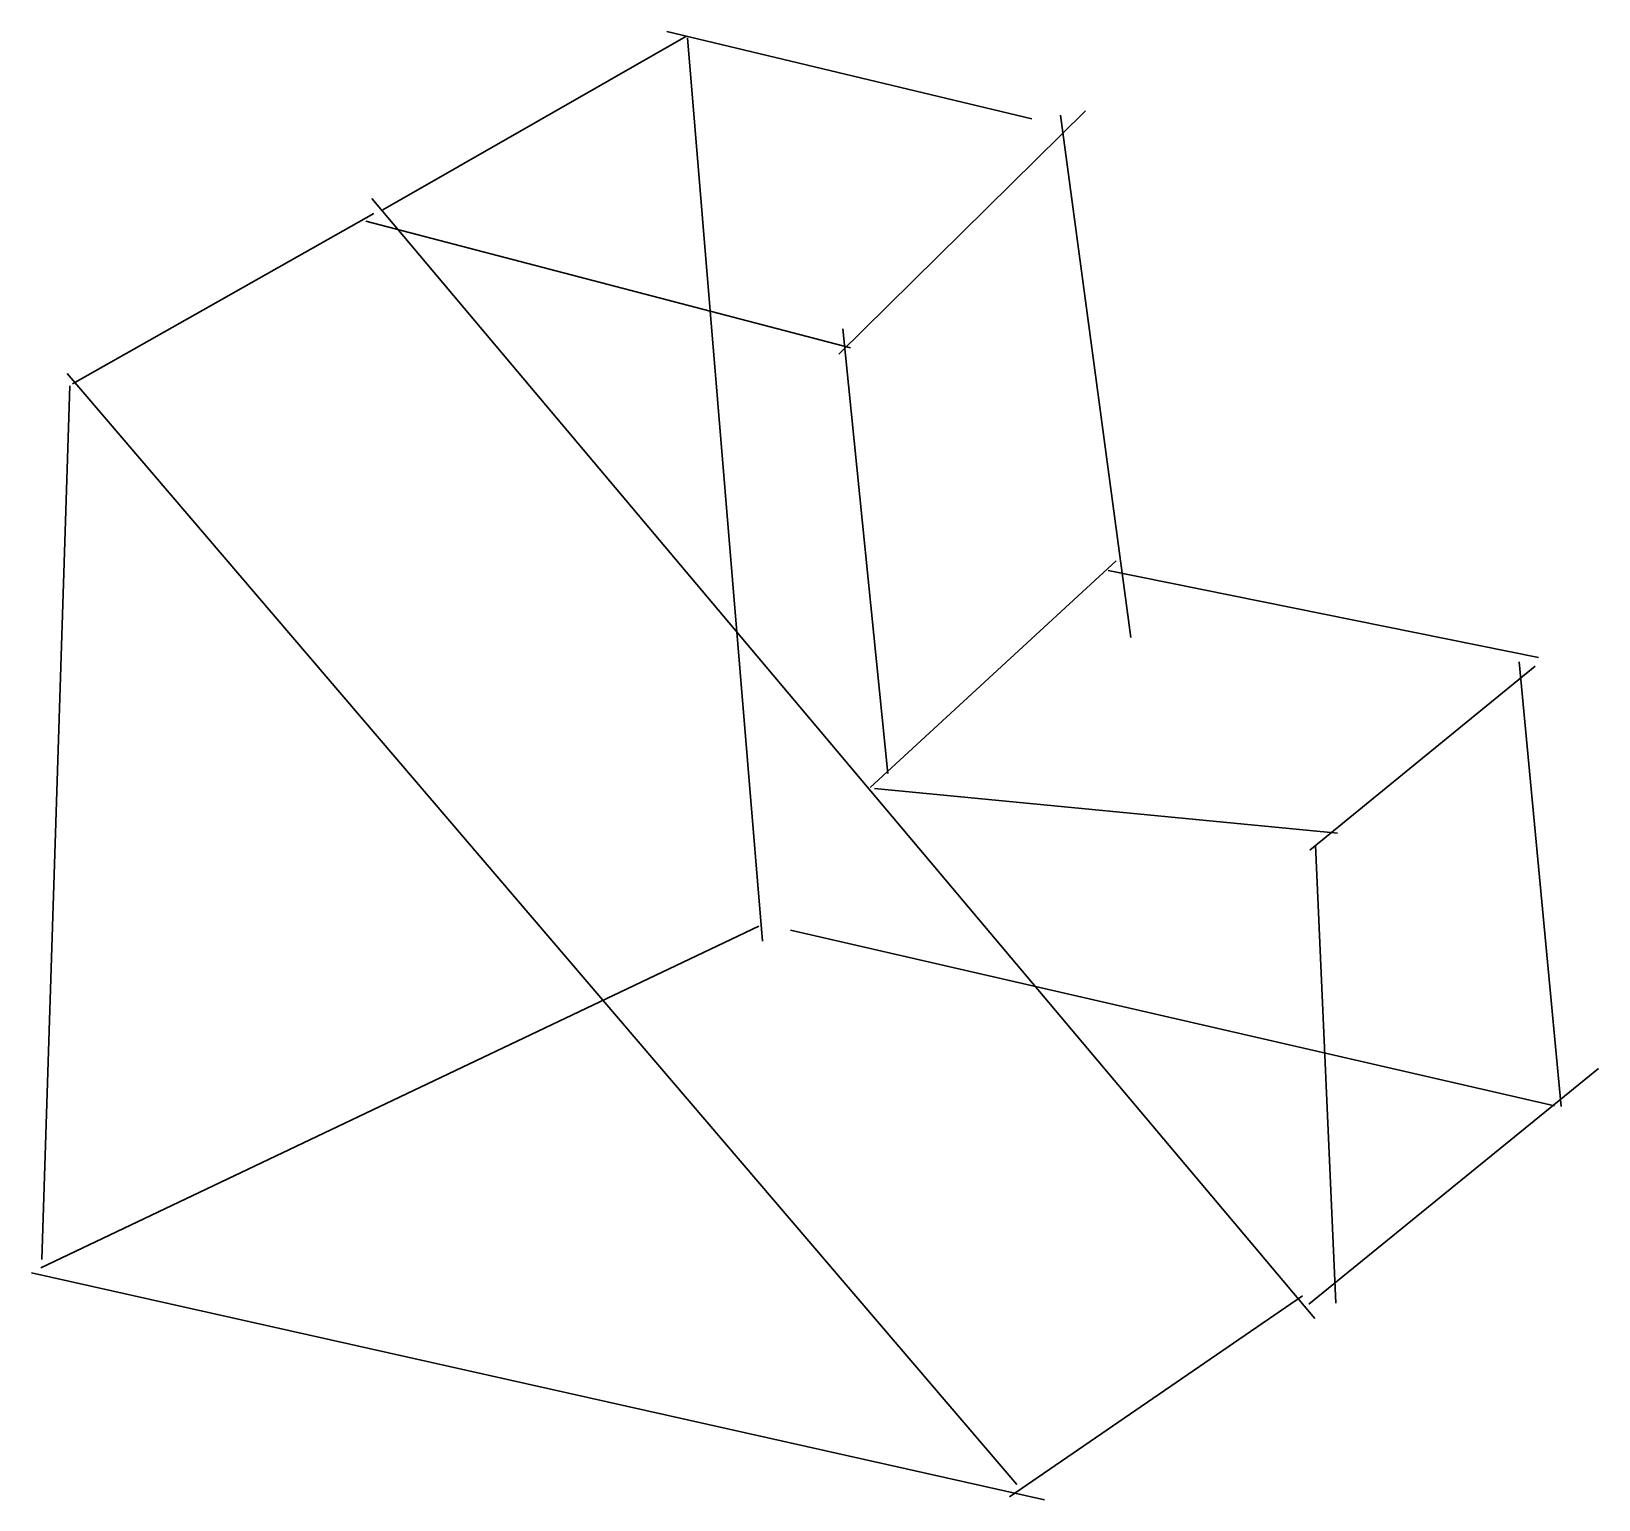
# Model space of a CAD drawing. Header units: millimetres. Extents: x -26.9 to 50.1, y 1458.7 to 1530.8.
import ezdxf

# ---------------------------------------------------------------- set-up
doc = ezdxf.new("R2010")
doc.units = ezdxf.units.MM
doc.layers.get('0').update_dxf_attribs({"lineweight": 30})

msp = doc.modelspace()

# ---------------------------------------------------------------- linework, layer by layer
for p, q in [((4.333, 1530.824), (22.268, 1526.529)), ((-9.615, 1522.058), (5.271, 1530.566)), ((5.348, 1530.498), (9.039, 1486.127)), ((12.797, 1514.967), (24.913, 1526.916)), ((23.675, 1526.71), (27.14, 1501.035)), ((-10.154, 1522.612), (36.175, 1467.587)), ((-24.862, 1513.504), (-10.056, 1521.875)), ((-10.439, 1521.503), (13.364, 1515.276)), ((12.991, 1516.201), (15.196, 1494.362)), ((-25.126, 1514.006), (21.532, 1459.429)), ((-24.994, 1513.414), (-26.359, 1470.475)), ((14.324, 1493.666), (26.42, 1504.816)), ((26.018, 1504.334), (47.156, 1500.064)), ((35.923, 1490.599), (47.004, 1499.632)), ((46.22, 1499.841), (48.281, 1477.992)), ((14.545, 1493.627), (37.282, 1491.434)), ((36.204, 1490.843), (37.201, 1468.34)), ((-26.409, 1470.071), (8.864, 1486.861)), ((10.42, 1486.658), (47.956, 1478.027)), ((35.888, 1468.28), (50.118, 1479.872)), ((-26.879, 1469.823), (22.897, 1458.68)), ((21.18, 1458.826), (35.567, 1468.688))]:
    msp.add_line(p, q)

doc.saveas('drawing.dxf')
